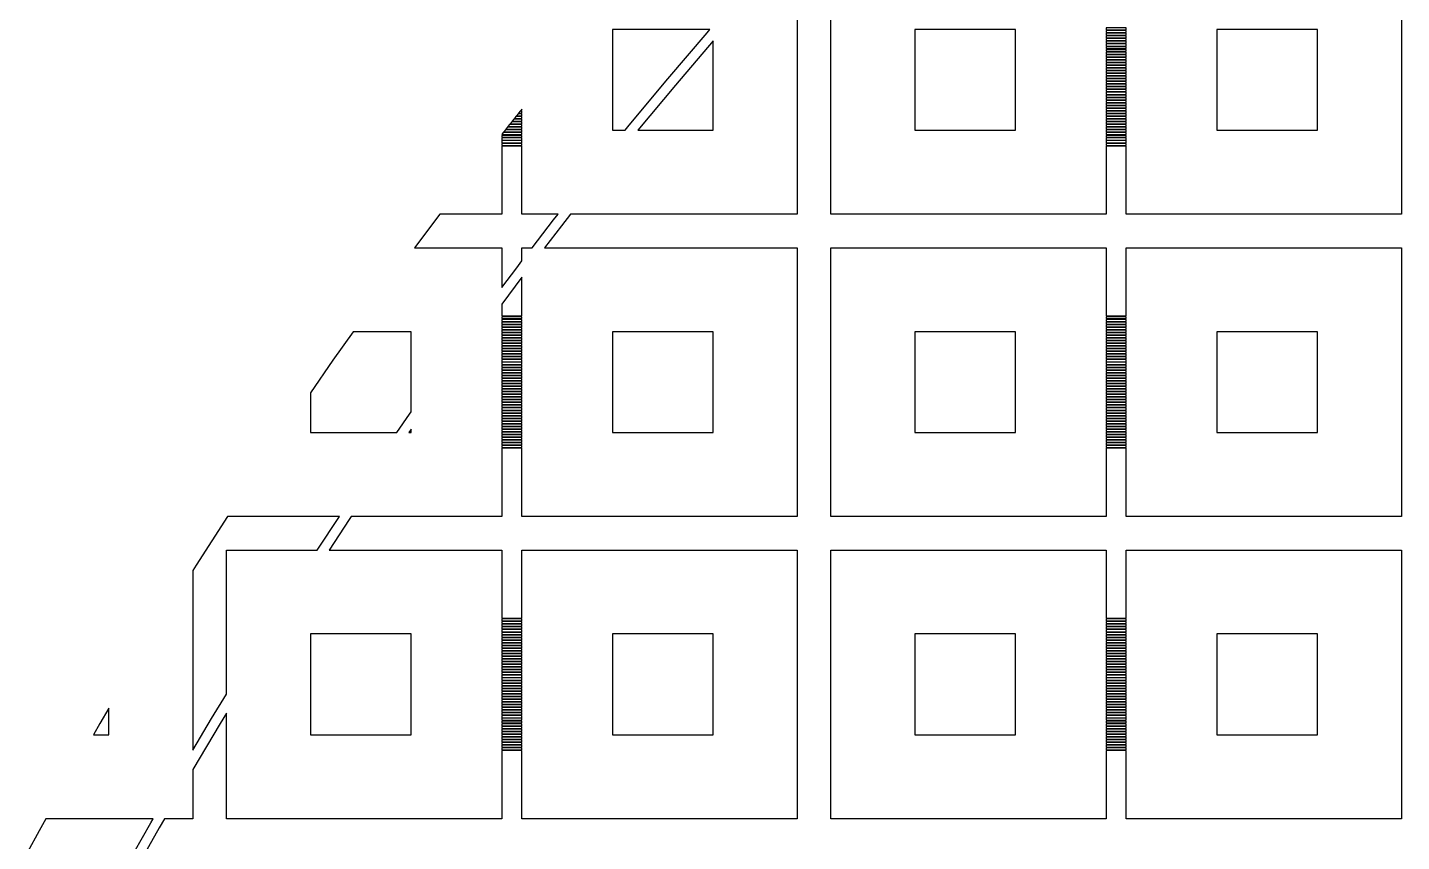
# Model space of a CAD drawing. Extents: x 40 to 187, y -3 to 150.
# Drawn here: x 43.24 to 64.17, y 110.35 to 122.74 of the extents above; entities that cross this region are included whole.
import ezdxf

# ---------------------------------------------------------------- set-up
doc = ezdxf.new("R2010")
doc.units = 0

msp = doc.modelspace()

# ---------------------------------------------------------------- linework, layer by layer
for p, q in [((54.9647, 123.987), (54.9647, 119.9)), ((55.476, 119.9), (55.476, 123.99)), ((64.1681, 123.99), (64.1681, 119.9)), ((53.6351, 122.712), (52.1526, 122.712)), ((52.1526, 122.712), (52.1526, 121.178)), ((52.9959, 121.963), (53.5934, 122.664)), ((53.5934, 122.664), (53.6351, 122.712)), ((58.2882, 122.712), (56.7543, 122.712)), ((56.7543, 122.712), (56.7543, 121.178)), ((58.2882, 121.178), (58.2882, 122.712)), ((59.9755, 122.738), (59.6687, 122.738)), ((59.6687, 122.738), (59.6687, 122.707)), ((59.6687, 122.707), (59.9755, 122.707)), ((59.9755, 122.697), (59.6687, 122.697)), ((59.6687, 122.697), (59.6687, 122.666)), ((59.6687, 122.666), (59.9755, 122.666)), ((59.9755, 122.656), (59.6687, 122.656)), ((59.6687, 122.656), (59.6687, 122.625)), ((59.6687, 122.625), (59.9755, 122.625)), ((59.9755, 122.707), (59.9755, 122.738)), ((59.9755, 122.666), (59.9755, 122.697)), ((59.9755, 122.625), (59.9755, 122.656)), ((62.8899, 122.712), (61.356, 122.712)), ((61.356, 122.712), (61.356, 121.178)), ((62.8899, 121.178), (62.8899, 122.712)), ((53.6865, 122.542), (53.1106, 121.866)), ((53.6865, 121.178), (53.6865, 122.542)), ((59.9755, 122.615), (59.6687, 122.615)), ((59.6687, 122.615), (59.6687, 122.584)), ((59.6687, 122.584), (59.9755, 122.584)), ((59.9755, 122.574), (59.6687, 122.574)), ((59.6687, 122.574), (59.6687, 122.543)), ((59.6687, 122.543), (59.9755, 122.543)), ((59.9755, 122.533), (59.6687, 122.533)), ((59.6687, 122.533), (59.6687, 122.502)), ((59.6687, 122.502), (59.9755, 122.502)), ((59.9755, 122.492), (59.6687, 122.492)), ((59.6687, 122.492), (59.6687, 122.461)), ((59.6687, 122.461), (59.9755, 122.461)), ((59.9755, 122.451), (59.6687, 122.451)), ((59.6687, 122.451), (59.6687, 122.421)), ((59.6687, 122.421), (59.9755, 122.421)), ((59.9755, 122.584), (59.9755, 122.615)), ((59.9755, 122.543), (59.9755, 122.574)), ((59.9755, 122.502), (59.9755, 122.533)), ((59.9755, 122.461), (59.9755, 122.492)), ((59.9755, 122.421), (59.9755, 122.451)), ((59.9755, 122.41), (59.6687, 122.41)), ((59.6687, 122.41), (59.6687, 122.38)), ((59.6687, 122.38), (59.9755, 122.38)), ((59.9755, 122.369), (59.6687, 122.369)), ((59.6687, 122.369), (59.6687, 122.339)), ((59.6687, 122.339), (59.9755, 122.339)), ((59.9755, 122.329), (59.6687, 122.329)), ((59.6687, 122.329), (59.6687, 122.298)), ((59.6687, 122.298), (59.9755, 122.298)), ((59.9755, 122.288), (59.6687, 122.288)), ((59.6687, 122.288), (59.6687, 122.257)), ((59.6687, 122.257), (59.9755, 122.257)), ((59.9755, 122.247), (59.6687, 122.247)), ((59.6687, 122.247), (59.6687, 122.216)), ((59.6687, 122.216), (59.9755, 122.216)), ((59.9755, 122.206), (59.6687, 122.206)), ((59.6687, 122.206), (59.6687, 122.175)), ((59.9755, 122.38), (59.9755, 122.41)), ((59.9755, 122.339), (59.9755, 122.369)), ((59.9755, 122.298), (59.9755, 122.329)), ((59.9755, 122.257), (59.9755, 122.288)), ((59.9755, 122.216), (59.9755, 122.247)), ((59.9755, 122.175), (59.9755, 122.206)), ((59.6687, 122.175), (59.9755, 122.175)), ((59.9755, 122.165), (59.6687, 122.165)), ((59.6687, 122.165), (59.6687, 122.134)), ((59.6687, 122.134), (59.9755, 122.134)), ((59.9755, 122.124), (59.6687, 122.124)), ((59.6687, 122.124), (59.6687, 122.093)), ((59.6687, 122.093), (59.9755, 122.093)), ((59.9755, 122.083), (59.6687, 122.083)), ((59.6687, 122.083), (59.6687, 122.052)), ((59.6687, 122.052), (59.9755, 122.052)), ((59.9755, 122.042), (59.6687, 122.042)), ((59.6687, 122.042), (59.6687, 122.012)), ((59.6687, 122.012), (59.9755, 122.012)), ((59.9755, 122.001), (59.6687, 122.001)), ((59.6687, 122.001), (59.6687, 121.971)), ((59.9755, 122.134), (59.9755, 122.165)), ((59.9755, 122.093), (59.9755, 122.124)), ((59.9755, 122.052), (59.9755, 122.083)), ((59.9755, 122.012), (59.9755, 122.042)), ((59.9755, 121.971), (59.9755, 122.001)), ((52.407, 121.254), (52.9959, 121.963)), ((53.1106, 121.866), (52.5388, 121.178)), ((59.6687, 121.971), (59.9755, 121.971)), ((59.9755, 121.96), (59.6687, 121.96)), ((59.6687, 121.96), (59.6687, 121.93)), ((59.6687, 121.93), (59.9755, 121.93)), ((59.9755, 121.919), (59.6687, 121.919)), ((59.6687, 121.919), (59.6687, 121.889)), ((59.6687, 121.889), (59.9755, 121.889)), ((59.9755, 121.879), (59.6687, 121.879)), ((59.6687, 121.879), (59.6687, 121.848)), ((59.6687, 121.848), (59.9755, 121.848)), ((59.9755, 121.838), (59.6687, 121.838)), ((59.6687, 121.838), (59.6687, 121.807)), ((59.6687, 121.807), (59.9755, 121.807)), ((59.9755, 121.797), (59.6687, 121.797)), ((59.6687, 121.797), (59.6687, 121.766)), ((59.9755, 121.93), (59.9755, 121.96)), ((59.9755, 121.889), (59.9755, 121.919)), ((59.9755, 121.848), (59.9755, 121.879)), ((59.9755, 121.807), (59.9755, 121.838)), ((59.9755, 121.766), (59.9755, 121.797)), ((59.6687, 121.766), (59.9755, 121.766)), ((59.9755, 121.756), (59.6687, 121.756)), ((59.6687, 121.756), (59.6687, 121.725)), ((59.6687, 121.725), (59.9755, 121.725)), ((59.9755, 121.715), (59.6687, 121.715)), ((59.6687, 121.715), (59.6687, 121.684)), ((59.6687, 121.684), (59.9755, 121.684)), ((59.9755, 121.674), (59.6687, 121.674)), ((59.6687, 121.674), (59.6687, 121.643)), ((59.6687, 121.643), (59.9755, 121.643)), ((59.9755, 121.633), (59.6687, 121.633)), ((59.6687, 121.633), (59.6687, 121.602)), ((59.6687, 121.602), (59.9755, 121.602)), ((59.9755, 121.592), (59.6687, 121.592)), ((59.6687, 121.592), (59.6687, 121.562)), ((59.9755, 121.725), (59.9755, 121.756)), ((59.9755, 121.684), (59.9755, 121.715)), ((59.9755, 121.643), (59.9755, 121.674)), ((59.9755, 121.602), (59.9755, 121.633)), ((59.9755, 121.562), (59.9755, 121.592)), ((50.6818, 121.388), (50.6576, 121.357)), ((50.7721, 121.388), (50.6818, 121.388)), ((50.7142, 121.429), (50.6899, 121.398)), ((50.6899, 121.398), (50.7721, 121.398)), ((50.7721, 121.429), (50.7142, 121.429)), ((50.7473, 121.47), (50.7224, 121.439)), ((50.7224, 121.439), (50.7721, 121.439)), ((50.7721, 121.47), (50.7473, 121.47)), ((50.7721, 121.5), (50.7556, 121.48)), ((50.7556, 121.48), (50.7721, 121.48)), ((50.7721, 121.48), (50.7721, 121.5)), ((50.7721, 121.439), (50.7721, 121.47)), ((50.7721, 121.398), (50.7721, 121.429)), ((50.7721, 121.357), (50.7721, 121.388)), ((59.6687, 121.562), (59.9755, 121.562)), ((59.9755, 121.551), (59.6687, 121.551)), ((59.6687, 121.551), (59.6687, 121.521)), ((59.6687, 121.521), (59.9755, 121.521)), ((59.9755, 121.51), (59.6687, 121.51)), ((59.6687, 121.51), (59.6687, 121.48)), ((59.6687, 121.48), (59.9755, 121.48)), ((59.9755, 121.47), (59.6687, 121.47)), ((59.6687, 121.47), (59.6687, 121.439)), ((59.6687, 121.439), (59.9755, 121.439)), ((59.9755, 121.429), (59.6687, 121.429)), ((59.6687, 121.429), (59.6687, 121.398)), ((59.6687, 121.398), (59.9755, 121.398)), ((59.9755, 121.388), (59.6687, 121.388)), ((59.6687, 121.388), (59.6687, 121.357)), ((59.9755, 121.521), (59.9755, 121.551)), ((59.9755, 121.48), (59.9755, 121.51)), ((59.9755, 121.439), (59.9755, 121.47)), ((59.9755, 121.398), (59.9755, 121.429)), ((59.9755, 121.357), (59.9755, 121.388)), ((50.5202, 121.183), (50.4959, 121.153)), ((50.7721, 121.183), (50.5202, 121.183)), ((50.5525, 121.224), (50.5283, 121.193)), ((50.5283, 121.193), (50.7721, 121.193)), ((50.7721, 121.224), (50.5525, 121.224)), ((50.5848, 121.265), (50.5606, 121.234)), ((50.5606, 121.234), (50.7721, 121.234)), ((50.7721, 121.265), (50.5848, 121.265)), ((50.6172, 121.306), (50.5929, 121.275)), ((50.5929, 121.275), (50.7721, 121.275)), ((50.7721, 121.306), (50.6172, 121.306)), ((50.6495, 121.347), (50.6253, 121.316)), ((50.6253, 121.316), (50.7721, 121.316)), ((50.7721, 121.347), (50.6495, 121.347)), ((50.6576, 121.357), (50.7721, 121.357)), ((50.7721, 121.316), (50.7721, 121.347)), ((50.7721, 121.275), (50.7721, 121.306)), ((50.7721, 121.234), (50.7721, 121.265)), ((50.7721, 121.193), (50.7721, 121.224)), ((50.7721, 121.153), (50.7721, 121.183)), ((52.1526, 121.178), (52.3453, 121.178)), ((52.3453, 121.178), (52.407, 121.254)), ((52.5388, 121.178), (53.6865, 121.178)), ((56.7543, 121.178), (58.2882, 121.178)), ((59.6687, 121.357), (59.9755, 121.357)), ((59.9755, 121.347), (59.6687, 121.347)), ((59.6687, 121.347), (59.6687, 121.316)), ((59.6687, 121.316), (59.9755, 121.316)), ((59.9755, 121.306), (59.6687, 121.306)), ((59.6687, 121.306), (59.6687, 121.275)), ((59.6687, 121.275), (59.9755, 121.275)), ((59.9755, 121.265), (59.6687, 121.265)), ((59.6687, 121.265), (59.6687, 121.234)), ((59.6687, 121.234), (59.9755, 121.234)), ((59.9755, 121.224), (59.6687, 121.224)), ((59.6687, 121.224), (59.6687, 121.193)), ((59.6687, 121.193), (59.9755, 121.193)), ((59.9755, 121.183), (59.6687, 121.183)), ((59.6687, 121.183), (59.6687, 121.153)), ((59.9755, 121.316), (59.9755, 121.347)), ((59.9755, 121.275), (59.9755, 121.306)), ((59.9755, 121.234), (59.9755, 121.265)), ((59.9755, 121.193), (59.9755, 121.224)), ((59.9755, 121.153), (59.9755, 121.183)), ((61.356, 121.178), (62.8899, 121.178)), ((50.4879, 121.142), (50.4653, 121.114)), ((50.4653, 121.114), (50.4653, 121.112)), ((50.4653, 121.112), (50.7721, 121.112)), ((50.7721, 121.101), (50.4653, 121.101)), ((50.4653, 121.101), (50.4653, 121.071)), ((50.4653, 121.071), (50.7721, 121.071)), ((50.7721, 121.061), (50.4653, 121.061)), ((50.4653, 121.061), (50.4653, 121.03)), ((50.4653, 121.03), (50.7721, 121.03)), ((50.7721, 121.02), (50.4653, 121.02)), ((50.4653, 121.02), (50.4653, 120.989)), ((50.4653, 120.989), (50.7721, 120.989)), ((50.7721, 120.979), (50.4653, 120.979)), ((50.4653, 120.979), (50.4653, 120.948)), ((50.4653, 120.948), (50.7721, 120.948)), ((50.7721, 121.142), (50.4879, 121.142)), ((50.4959, 121.153), (50.7721, 121.153)), ((50.7721, 121.112), (50.7721, 121.142)), ((50.7721, 121.071), (50.7721, 121.101)), ((50.7721, 121.03), (50.7721, 121.061)), ((50.7721, 120.989), (50.7721, 121.02)), ((50.7721, 120.948), (50.7721, 120.979)), ((59.6687, 121.153), (59.9755, 121.153)), ((59.9755, 121.142), (59.6687, 121.142)), ((59.6687, 121.142), (59.6687, 121.112)), ((59.6687, 121.112), (59.9755, 121.112)), ((59.9755, 121.101), (59.6687, 121.101)), ((59.6687, 121.101), (59.6687, 121.071)), ((59.6687, 121.071), (59.9755, 121.071)), ((59.9755, 121.061), (59.6687, 121.061)), ((59.6687, 121.061), (59.6687, 121.03)), ((59.6687, 121.03), (59.9755, 121.03)), ((59.9755, 121.02), (59.6687, 121.02)), ((59.6687, 121.02), (59.6687, 120.989)), ((59.6687, 120.989), (59.9755, 120.989)), ((59.9755, 120.979), (59.6687, 120.979)), ((59.6687, 120.979), (59.6687, 120.948)), ((59.6687, 120.948), (59.9755, 120.948)), ((59.9755, 121.112), (59.9755, 121.142)), ((59.9755, 121.071), (59.9755, 121.101)), ((59.9755, 121.03), (59.9755, 121.061)), ((59.9755, 120.989), (59.9755, 121.02)), ((59.9755, 120.948), (59.9755, 120.979)), ((50.7721, 120.938), (50.4653, 120.938)), ((50.4653, 120.938), (50.4653, 119.9)), ((50.7721, 119.9), (50.7721, 120.938)), ((59.9755, 120.938), (59.6687, 120.938)), ((59.6687, 120.938), (59.6687, 119.9)), ((59.9755, 119.9), (59.9755, 120.938)), ((49.5225, 119.9), (49.1384, 119.389)), ((50.4653, 119.9), (49.5225, 119.9)), ((51.3222, 119.9), (50.7721, 119.9)), ((50.9265, 119.389), (51.2557, 119.816)), ((51.3739, 119.723), (51.1159, 119.389)), ((51.2557, 119.816), (51.3222, 119.9)), ((51.5134, 119.9), (51.3739, 119.723)), ((54.9647, 119.9), (51.5134, 119.9)), ((59.6687, 119.9), (55.476, 119.9)), ((64.1681, 119.9), (59.9755, 119.9)), ((49.1384, 119.389), (50.4653, 119.389)), ((50.4653, 119.389), (50.4653, 118.782)), ((50.7721, 119.188), (50.7721, 119.389)), ((50.7721, 119.389), (50.9265, 119.389)), ((51.1159, 119.389), (54.9647, 119.389)), ((54.9647, 119.389), (54.9647, 115.298)), ((55.476, 115.298), (55.476, 119.389)), ((55.476, 119.389), (59.6687, 119.389)), ((59.6687, 119.389), (59.6687, 118.351)), ((59.9755, 118.351), (59.9755, 119.389)), ((59.9755, 119.389), (64.1681, 119.389)), ((64.1681, 119.389), (64.1681, 115.298)), ((50.4653, 118.782), (50.6933, 119.086)), ((50.6933, 119.086), (50.7721, 119.188)), ((50.7721, 118.941), (50.4653, 118.533)), ((50.7721, 118.351), (50.7721, 118.941)), ((50.4653, 118.533), (50.4653, 118.351)), ((50.4653, 118.351), (50.7721, 118.351)), ((50.7721, 118.34), (50.4653, 118.34)), ((50.4653, 118.34), (50.4653, 118.31)), ((50.4653, 118.31), (50.7721, 118.31)), ((50.7721, 118.299), (50.4653, 118.299)), ((50.4653, 118.299), (50.4653, 118.269)), ((50.4653, 118.269), (50.7721, 118.269)), ((50.7721, 118.259), (50.4653, 118.259)), ((50.4653, 118.259), (50.4653, 118.228)), ((50.4653, 118.228), (50.7721, 118.228)), ((50.7721, 118.31), (50.7721, 118.34)), ((50.7721, 118.269), (50.7721, 118.299)), ((50.7721, 118.228), (50.7721, 118.259)), ((59.6687, 118.351), (59.9755, 118.351)), ((59.9755, 118.34), (59.6687, 118.34)), ((59.6687, 118.34), (59.6687, 118.31)), ((59.6687, 118.31), (59.9755, 118.31)), ((59.9755, 118.299), (59.6687, 118.299)), ((59.6687, 118.299), (59.6687, 118.269)), ((59.6687, 118.269), (59.9755, 118.269)), ((59.9755, 118.259), (59.6687, 118.259)), ((59.6687, 118.259), (59.6687, 118.228)), ((59.6687, 118.228), (59.9755, 118.228)), ((59.9755, 118.31), (59.9755, 118.34)), ((59.9755, 118.269), (59.9755, 118.299)), ((59.9755, 118.228), (59.9755, 118.259)), ((48.2051, 118.11), (47.8956, 117.677)), ((49.0848, 118.11), (48.2051, 118.11)), ((49.0848, 116.89), (49.0848, 118.11)), ((50.7721, 118.218), (50.4653, 118.218)), ((50.4653, 118.218), (50.4653, 118.187)), ((50.4653, 118.187), (50.7721, 118.187)), ((50.7721, 118.177), (50.4653, 118.177)), ((50.4653, 118.177), (50.4653, 118.146)), ((50.4653, 118.146), (50.7721, 118.146)), ((50.7721, 118.136), (50.4653, 118.136)), ((50.4653, 118.136), (50.4653, 118.105)), ((50.4653, 118.105), (50.7721, 118.105)), ((50.7721, 118.095), (50.4653, 118.095)), ((50.4653, 118.095), (50.4653, 118.064)), ((50.4653, 118.064), (50.7721, 118.064)), ((50.7721, 118.054), (50.4653, 118.054)), ((50.4653, 118.054), (50.4653, 118.023)), ((50.4653, 118.023), (50.7721, 118.023)), ((50.7721, 118.187), (50.7721, 118.218)), ((50.7721, 118.146), (50.7721, 118.177)), ((50.7721, 118.105), (50.7721, 118.136)), ((50.7721, 118.064), (50.7721, 118.095)), ((50.7721, 118.023), (50.7721, 118.054)), ((53.6865, 118.11), (52.1526, 118.11)), ((52.1526, 118.11), (52.1526, 116.576)), ((53.6865, 116.576), (53.6865, 118.11)), ((58.2882, 118.11), (56.7543, 118.11)), ((56.7543, 118.11), (56.7543, 116.576)), ((58.2882, 116.576), (58.2882, 118.11)), ((59.9755, 118.218), (59.6687, 118.218)), ((59.6687, 118.218), (59.6687, 118.187)), ((59.6687, 118.187), (59.9755, 118.187)), ((59.9755, 118.177), (59.6687, 118.177)), ((59.6687, 118.177), (59.6687, 118.146)), ((59.6687, 118.146), (59.9755, 118.146)), ((59.9755, 118.136), (59.6687, 118.136)), ((59.6687, 118.136), (59.6687, 118.105)), ((59.6687, 118.105), (59.9755, 118.105)), ((59.9755, 118.095), (59.6687, 118.095)), ((59.6687, 118.095), (59.6687, 118.064)), ((59.6687, 118.064), (59.9755, 118.064)), ((59.9755, 118.054), (59.6687, 118.054)), ((59.6687, 118.054), (59.6687, 118.023)), ((59.6687, 118.023), (59.9755, 118.023)), ((59.9755, 118.187), (59.9755, 118.218)), ((59.9755, 118.146), (59.9755, 118.177)), ((59.9755, 118.105), (59.9755, 118.136)), ((59.9755, 118.064), (59.9755, 118.095)), ((59.9755, 118.023), (59.9755, 118.054)), ((62.8899, 118.11), (61.356, 118.11)), ((61.356, 118.11), (61.356, 116.576)), ((62.8899, 116.576), (62.8899, 118.11)), ((50.7721, 118.013), (50.4653, 118.013)), ((50.4653, 118.013), (50.4653, 117.982)), ((50.4653, 117.982), (50.7721, 117.982)), ((50.7721, 117.972), (50.4653, 117.972)), ((50.4653, 117.972), (50.4653, 117.942)), ((50.4653, 117.942), (50.7721, 117.942)), ((50.7721, 117.931), (50.4653, 117.931)), ((50.4653, 117.931), (50.4653, 117.901)), ((50.4653, 117.901), (50.7721, 117.901)), ((50.7721, 117.89), (50.4653, 117.89)), ((50.4653, 117.89), (50.4653, 117.86)), ((50.4653, 117.86), (50.7721, 117.86)), ((50.7721, 117.85), (50.4653, 117.85)), ((50.4653, 117.85), (50.4653, 117.819)), ((50.4653, 117.819), (50.7721, 117.819)), ((50.7721, 117.809), (50.4653, 117.809)), ((50.4653, 117.809), (50.4653, 117.778)), ((50.7721, 117.982), (50.7721, 118.013)), ((50.7721, 117.942), (50.7721, 117.972)), ((50.7721, 117.901), (50.7721, 117.931)), ((50.7721, 117.86), (50.7721, 117.89)), ((50.7721, 117.819), (50.7721, 117.85)), ((50.7721, 117.778), (50.7721, 117.809)), ((59.9755, 118.013), (59.6687, 118.013)), ((59.6687, 118.013), (59.6687, 117.982)), ((59.6687, 117.982), (59.9755, 117.982)), ((59.9755, 117.972), (59.6687, 117.972)), ((59.6687, 117.972), (59.6687, 117.942)), ((59.6687, 117.942), (59.9755, 117.942)), ((59.9755, 117.931), (59.6687, 117.931)), ((59.6687, 117.931), (59.6687, 117.901)), ((59.6687, 117.901), (59.9755, 117.901)), ((59.9755, 117.89), (59.6687, 117.89)), ((59.6687, 117.89), (59.6687, 117.86)), ((59.6687, 117.86), (59.9755, 117.86)), ((59.9755, 117.85), (59.6687, 117.85)), ((59.6687, 117.85), (59.6687, 117.819)), ((59.6687, 117.819), (59.9755, 117.819)), ((59.9755, 117.809), (59.6687, 117.809)), ((59.6687, 117.809), (59.6687, 117.778)), ((59.9755, 117.982), (59.9755, 118.013)), ((59.9755, 117.942), (59.9755, 117.972)), ((59.9755, 117.901), (59.9755, 117.931)), ((59.9755, 117.86), (59.9755, 117.89)), ((59.9755, 117.819), (59.9755, 117.85)), ((59.9755, 117.778), (59.9755, 117.809)), ((47.8956, 117.677), (47.5509, 117.181)), ((50.4653, 117.778), (50.7721, 117.778)), ((50.7721, 117.768), (50.4653, 117.768)), ((50.4653, 117.768), (50.4653, 117.737)), ((50.4653, 117.737), (50.7721, 117.737)), ((50.7721, 117.727), (50.4653, 117.727)), ((50.4653, 117.727), (50.4653, 117.696)), ((50.4653, 117.696), (50.7721, 117.696)), ((50.7721, 117.686), (50.4653, 117.686)), ((50.4653, 117.686), (50.4653, 117.655)), ((50.4653, 117.655), (50.7721, 117.655)), ((50.7721, 117.645), (50.4653, 117.645)), ((50.4653, 117.645), (50.4653, 117.614)), ((50.4653, 117.614), (50.7721, 117.614)), ((50.7721, 117.604), (50.4653, 117.604)), ((50.4653, 117.604), (50.4653, 117.573)), ((50.7721, 117.737), (50.7721, 117.768)), ((50.7721, 117.696), (50.7721, 117.727)), ((50.7721, 117.655), (50.7721, 117.686)), ((50.7721, 117.614), (50.7721, 117.645)), ((50.7721, 117.573), (50.7721, 117.604)), ((59.6687, 117.778), (59.9755, 117.778)), ((59.9755, 117.768), (59.6687, 117.768)), ((59.6687, 117.768), (59.6687, 117.737)), ((59.6687, 117.737), (59.9755, 117.737)), ((59.9755, 117.727), (59.6687, 117.727)), ((59.6687, 117.727), (59.6687, 117.696)), ((59.6687, 117.696), (59.9755, 117.696)), ((59.9755, 117.686), (59.6687, 117.686)), ((59.6687, 117.686), (59.6687, 117.655)), ((59.6687, 117.655), (59.9755, 117.655)), ((59.9755, 117.645), (59.6687, 117.645)), ((59.6687, 117.645), (59.6687, 117.614)), ((59.6687, 117.614), (59.9755, 117.614)), ((59.9755, 117.604), (59.6687, 117.604)), ((59.6687, 117.604), (59.6687, 117.573)), ((59.9755, 117.737), (59.9755, 117.768)), ((59.9755, 117.696), (59.9755, 117.727)), ((59.9755, 117.655), (59.9755, 117.686)), ((59.9755, 117.614), (59.9755, 117.645)), ((59.9755, 117.573), (59.9755, 117.604)), ((50.4653, 117.573), (50.7721, 117.573)), ((50.7721, 117.563), (50.4653, 117.563)), ((50.4653, 117.563), (50.4653, 117.533)), ((50.4653, 117.533), (50.7721, 117.533)), ((50.7721, 117.522), (50.4653, 117.522)), ((50.4653, 117.522), (50.4653, 117.492)), ((50.4653, 117.492), (50.7721, 117.492)), ((50.7721, 117.481), (50.4653, 117.481)), ((50.4653, 117.481), (50.4653, 117.451)), ((50.4653, 117.451), (50.7721, 117.451)), ((50.7721, 117.44), (50.4653, 117.44)), ((50.4653, 117.44), (50.4653, 117.41)), ((50.4653, 117.41), (50.7721, 117.41)), ((50.7721, 117.4), (50.4653, 117.4)), ((50.4653, 117.4), (50.4653, 117.369)), ((50.7721, 117.533), (50.7721, 117.563)), ((50.7721, 117.492), (50.7721, 117.522)), ((50.7721, 117.451), (50.7721, 117.481)), ((50.7721, 117.41), (50.7721, 117.44)), ((50.7721, 117.369), (50.7721, 117.4)), ((59.6687, 117.573), (59.9755, 117.573)), ((59.9755, 117.563), (59.6687, 117.563)), ((59.6687, 117.563), (59.6687, 117.533)), ((59.6687, 117.533), (59.9755, 117.533)), ((59.9755, 117.522), (59.6687, 117.522)), ((59.6687, 117.522), (59.6687, 117.492)), ((59.6687, 117.492), (59.9755, 117.492)), ((59.9755, 117.481), (59.6687, 117.481)), ((59.6687, 117.481), (59.6687, 117.451)), ((59.6687, 117.451), (59.9755, 117.451)), ((59.9755, 117.44), (59.6687, 117.44)), ((59.6687, 117.44), (59.6687, 117.41)), ((59.6687, 117.41), (59.9755, 117.41)), ((59.9755, 117.4), (59.6687, 117.4)), ((59.6687, 117.4), (59.6687, 117.369)), ((59.9755, 117.533), (59.9755, 117.563)), ((59.9755, 117.492), (59.9755, 117.522)), ((59.9755, 117.451), (59.9755, 117.481)), ((59.9755, 117.41), (59.9755, 117.44)), ((59.9755, 117.369), (59.9755, 117.4)), ((50.4653, 117.369), (50.7721, 117.369)), ((50.7721, 117.359), (50.4653, 117.359)), ((50.4653, 117.359), (50.4653, 117.328)), ((50.4653, 117.328), (50.7721, 117.328)), ((50.7721, 117.318), (50.4653, 117.318)), ((50.4653, 117.318), (50.4653, 117.287)), ((50.4653, 117.287), (50.7721, 117.287)), ((50.7721, 117.277), (50.4653, 117.277)), ((50.4653, 117.277), (50.4653, 117.246)), ((50.4653, 117.246), (50.7721, 117.246)), ((50.7721, 117.236), (50.4653, 117.236)), ((50.4653, 117.236), (50.4653, 117.205)), ((50.4653, 117.205), (50.7721, 117.205)), ((50.7721, 117.195), (50.4653, 117.195)), ((50.4653, 117.195), (50.4653, 117.164)), ((50.7721, 117.328), (50.7721, 117.359)), ((50.7721, 117.287), (50.7721, 117.318)), ((50.7721, 117.246), (50.7721, 117.277)), ((50.7721, 117.205), (50.7721, 117.236)), ((50.7721, 117.164), (50.7721, 117.195)), ((59.6687, 117.369), (59.9755, 117.369)), ((59.9755, 117.359), (59.6687, 117.359)), ((59.6687, 117.359), (59.6687, 117.328)), ((59.6687, 117.328), (59.9755, 117.328)), ((59.9755, 117.318), (59.6687, 117.318)), ((59.6687, 117.318), (59.6687, 117.287)), ((59.6687, 117.287), (59.9755, 117.287)), ((59.9755, 117.277), (59.6687, 117.277)), ((59.6687, 117.277), (59.6687, 117.246)), ((59.6687, 117.246), (59.9755, 117.246)), ((59.9755, 117.236), (59.6687, 117.236)), ((59.6687, 117.236), (59.6687, 117.205)), ((59.6687, 117.205), (59.9755, 117.205)), ((59.9755, 117.195), (59.6687, 117.195)), ((59.6687, 117.195), (59.6687, 117.164)), ((59.9755, 117.328), (59.9755, 117.359)), ((59.9755, 117.287), (59.9755, 117.318)), ((59.9755, 117.246), (59.9755, 117.277)), ((59.9755, 117.205), (59.9755, 117.236)), ((59.9755, 117.164), (59.9755, 117.195)), ((47.5509, 117.181), (47.5509, 116.576)), ((50.4653, 117.164), (50.7721, 117.164)), ((50.7721, 117.154), (50.4653, 117.154)), ((50.4653, 117.154), (50.4653, 117.123)), ((50.4653, 117.123), (50.7721, 117.123)), ((50.7721, 117.113), (50.4653, 117.113)), ((50.4653, 117.113), (50.4653, 117.083)), ((50.4653, 117.083), (50.7721, 117.083)), ((50.7721, 117.072), (50.4653, 117.072)), ((50.4653, 117.072), (50.4653, 117.042)), ((50.4653, 117.042), (50.7721, 117.042)), ((50.7721, 117.031), (50.4653, 117.031)), ((50.4653, 117.031), (50.4653, 117.001)), ((50.4653, 117.001), (50.7721, 117.001)), ((50.7721, 116.991), (50.4653, 116.991)), ((50.4653, 116.991), (50.4653, 116.96)), ((50.7721, 117.123), (50.7721, 117.154)), ((50.7721, 117.083), (50.7721, 117.113)), ((50.7721, 117.042), (50.7721, 117.072)), ((50.7721, 117.001), (50.7721, 117.031)), ((50.7721, 116.96), (50.7721, 116.991)), ((59.6687, 117.164), (59.9755, 117.164)), ((59.9755, 117.154), (59.6687, 117.154)), ((59.6687, 117.154), (59.6687, 117.123)), ((59.6687, 117.123), (59.9755, 117.123)), ((59.9755, 117.113), (59.6687, 117.113)), ((59.6687, 117.113), (59.6687, 117.083)), ((59.6687, 117.083), (59.9755, 117.083)), ((59.9755, 117.072), (59.6687, 117.072)), ((59.6687, 117.072), (59.6687, 117.042)), ((59.6687, 117.042), (59.9755, 117.042)), ((59.9755, 117.031), (59.6687, 117.031)), ((59.6687, 117.031), (59.6687, 117.001)), ((59.6687, 117.001), (59.9755, 117.001)), ((59.9755, 116.991), (59.6687, 116.991)), ((59.6687, 116.991), (59.6687, 116.96)), ((59.9755, 117.123), (59.9755, 117.154)), ((59.9755, 117.083), (59.9755, 117.113)), ((59.9755, 117.042), (59.9755, 117.072)), ((59.9755, 117.001), (59.9755, 117.031)), ((59.9755, 116.96), (59.9755, 116.991)), ((48.8663, 116.576), (49.0606, 116.856)), ((49.0606, 116.856), (49.0848, 116.89)), ((50.4653, 116.96), (50.7721, 116.96)), ((50.7721, 116.95), (50.4653, 116.95)), ((50.4653, 116.95), (50.4653, 116.919)), ((50.4653, 116.919), (50.7721, 116.919)), ((50.7721, 116.909), (50.4653, 116.909)), ((50.4653, 116.909), (50.4653, 116.878)), ((50.4653, 116.878), (50.7721, 116.878)), ((50.7721, 116.868), (50.4653, 116.868)), ((50.4653, 116.868), (50.4653, 116.837)), ((50.4653, 116.837), (50.7721, 116.837)), ((50.7721, 116.827), (50.4653, 116.827)), ((50.4653, 116.827), (50.4653, 116.796)), ((50.4653, 116.796), (50.7721, 116.796)), ((50.7721, 116.786), (50.4653, 116.786)), ((50.4653, 116.786), (50.4653, 116.755)), ((50.7721, 116.919), (50.7721, 116.95)), ((50.7721, 116.878), (50.7721, 116.909)), ((50.7721, 116.837), (50.7721, 116.868)), ((50.7721, 116.796), (50.7721, 116.827)), ((50.7721, 116.755), (50.7721, 116.786)), ((59.6687, 116.96), (59.9755, 116.96)), ((59.9755, 116.95), (59.6687, 116.95)), ((59.6687, 116.95), (59.6687, 116.919)), ((59.6687, 116.919), (59.9755, 116.919)), ((59.9755, 116.909), (59.6687, 116.909)), ((59.6687, 116.909), (59.6687, 116.878)), ((59.6687, 116.878), (59.9755, 116.878)), ((59.9755, 116.868), (59.6687, 116.868)), ((59.6687, 116.868), (59.6687, 116.837)), ((59.6687, 116.837), (59.9755, 116.837)), ((59.9755, 116.827), (59.6687, 116.827)), ((59.6687, 116.827), (59.6687, 116.796)), ((59.6687, 116.796), (59.9755, 116.796)), ((59.9755, 116.786), (59.6687, 116.786)), ((59.6687, 116.786), (59.6687, 116.755)), ((59.9755, 116.919), (59.9755, 116.95)), ((59.9755, 116.878), (59.9755, 116.909)), ((59.9755, 116.837), (59.9755, 116.868)), ((59.9755, 116.796), (59.9755, 116.827)), ((59.9755, 116.755), (59.9755, 116.786)), ((47.5509, 116.576), (48.8663, 116.576)), ((49.0848, 116.628), (49.0489, 116.576)), ((49.0489, 116.576), (49.0848, 116.576)), ((49.0848, 116.576), (49.0848, 116.628)), ((50.4653, 116.755), (50.7721, 116.755)), ((50.7721, 116.745), (50.4653, 116.745)), ((50.4653, 116.745), (50.4653, 116.714)), ((50.4653, 116.714), (50.7721, 116.714)), ((50.7721, 116.704), (50.4653, 116.704)), ((50.4653, 116.704), (50.4653, 116.674)), ((50.4653, 116.674), (50.7721, 116.674)), ((50.7721, 116.663), (50.4653, 116.663)), ((50.4653, 116.663), (50.4653, 116.633)), ((50.4653, 116.633), (50.7721, 116.633)), ((50.7721, 116.622), (50.4653, 116.622)), ((50.4653, 116.622), (50.4653, 116.592)), ((50.4653, 116.592), (50.7721, 116.592)), ((50.7721, 116.582), (50.4653, 116.582)), ((50.4653, 116.582), (50.4653, 116.551)), ((50.7721, 116.714), (50.7721, 116.745)), ((50.7721, 116.674), (50.7721, 116.704)), ((50.7721, 116.633), (50.7721, 116.663)), ((50.7721, 116.592), (50.7721, 116.622)), ((50.7721, 116.551), (50.7721, 116.582)), ((52.1526, 116.576), (53.6865, 116.576)), ((56.7543, 116.576), (58.2882, 116.576)), ((59.6687, 116.755), (59.9755, 116.755)), ((59.9755, 116.745), (59.6687, 116.745)), ((59.6687, 116.745), (59.6687, 116.714)), ((59.6687, 116.714), (59.9755, 116.714)), ((59.9755, 116.704), (59.6687, 116.704)), ((59.6687, 116.704), (59.6687, 116.674)), ((59.6687, 116.674), (59.9755, 116.674)), ((59.9755, 116.663), (59.6687, 116.663)), ((59.6687, 116.663), (59.6687, 116.633)), ((59.6687, 116.633), (59.9755, 116.633)), ((59.9755, 116.622), (59.6687, 116.622)), ((59.6687, 116.622), (59.6687, 116.592)), ((59.6687, 116.592), (59.9755, 116.592)), ((59.9755, 116.582), (59.6687, 116.582)), ((59.6687, 116.582), (59.6687, 116.551)), ((59.9755, 116.714), (59.9755, 116.745)), ((59.9755, 116.674), (59.9755, 116.704)), ((59.9755, 116.633), (59.9755, 116.663)), ((59.9755, 116.592), (59.9755, 116.622)), ((59.9755, 116.551), (59.9755, 116.582)), ((61.356, 116.576), (62.8899, 116.576)), ((50.4653, 116.551), (50.7721, 116.551)), ((50.7721, 116.541), (50.4653, 116.541)), ((50.4653, 116.541), (50.4653, 116.51)), ((50.4653, 116.51), (50.7721, 116.51)), ((50.7721, 116.5), (50.4653, 116.5)), ((50.4653, 116.5), (50.4653, 116.469)), ((50.4653, 116.469), (50.7721, 116.469)), ((50.7721, 116.459), (50.4653, 116.459)), ((50.4653, 116.459), (50.4653, 116.428)), ((50.4653, 116.428), (50.7721, 116.428)), ((50.7721, 116.418), (50.4653, 116.418)), ((50.4653, 116.418), (50.4653, 116.387)), ((50.4653, 116.387), (50.7721, 116.387)), ((50.7721, 116.377), (50.4653, 116.377)), ((50.4653, 116.377), (50.4653, 116.346)), ((50.4653, 116.346), (50.7721, 116.346)), ((50.7721, 116.51), (50.7721, 116.541)), ((50.7721, 116.469), (50.7721, 116.5)), ((50.7721, 116.428), (50.7721, 116.459)), ((50.7721, 116.387), (50.7721, 116.418)), ((50.7721, 116.346), (50.7721, 116.377)), ((59.6687, 116.551), (59.9755, 116.551)), ((59.9755, 116.541), (59.6687, 116.541)), ((59.6687, 116.541), (59.6687, 116.51)), ((59.6687, 116.51), (59.9755, 116.51)), ((59.9755, 116.5), (59.6687, 116.5)), ((59.6687, 116.5), (59.6687, 116.469)), ((59.6687, 116.469), (59.9755, 116.469)), ((59.9755, 116.459), (59.6687, 116.459)), ((59.6687, 116.459), (59.6687, 116.428)), ((59.6687, 116.428), (59.9755, 116.428)), ((59.9755, 116.418), (59.6687, 116.418)), ((59.6687, 116.418), (59.6687, 116.387)), ((59.6687, 116.387), (59.9755, 116.387)), ((59.9755, 116.377), (59.6687, 116.377)), ((59.6687, 116.377), (59.6687, 116.346)), ((59.6687, 116.346), (59.9755, 116.346)), ((59.9755, 116.51), (59.9755, 116.541)), ((59.9755, 116.469), (59.9755, 116.5)), ((59.9755, 116.428), (59.9755, 116.459)), ((59.9755, 116.387), (59.9755, 116.418)), ((59.9755, 116.346), (59.9755, 116.377)), ((50.7721, 116.336), (50.4653, 116.336)), ((50.4653, 116.336), (50.4653, 115.298)), ((50.7721, 115.298), (50.7721, 116.336)), ((59.9755, 116.336), (59.6687, 116.336)), ((59.6687, 116.336), (59.6687, 115.298)), ((59.9755, 115.298), (59.9755, 116.336)), ((46.2868, 115.298), (45.8095, 114.555)), ((47.9928, 115.298), (46.2868, 115.298)), ((47.6557, 114.787), (47.9928, 115.298)), ((48.1733, 115.298), (48.1429, 115.253)), ((50.4653, 115.298), (48.1733, 115.298)), ((54.9647, 115.298), (50.7721, 115.298)), ((59.6687, 115.298), (55.476, 115.298)), ((64.1681, 115.298), (59.9755, 115.298)), ((48.1429, 115.253), (47.8354, 114.787)), ((46.2726, 112.595), (46.2726, 114.787)), ((46.2726, 114.787), (47.6557, 114.787)), ((47.8354, 114.787), (50.4653, 114.787)), ((50.4653, 114.787), (50.4653, 113.749)), ((50.7721, 113.749), (50.7721, 114.787)), ((50.7721, 114.787), (54.9647, 114.787)), ((54.9647, 114.787), (54.9647, 110.696)), ((55.476, 110.696), (55.476, 114.787)), ((55.476, 114.787), (59.6687, 114.787)), ((59.6687, 114.787), (59.6687, 113.749)), ((59.9755, 113.749), (59.9755, 114.787)), ((59.9755, 114.787), (64.1681, 114.787)), ((64.1681, 114.787), (64.1681, 110.696)), ((45.8095, 114.555), (45.7613, 114.477)), ((45.7613, 114.477), (45.7613, 111.74)), ((50.4653, 113.749), (50.7721, 113.749)), ((50.7721, 113.739), (50.4653, 113.739)), ((50.4653, 113.739), (50.4653, 113.708)), ((50.4653, 113.708), (50.7721, 113.708)), ((50.7721, 113.698), (50.4653, 113.698)), ((50.4653, 113.698), (50.4653, 113.667)), ((50.4653, 113.667), (50.7721, 113.667)), ((50.7721, 113.657), (50.4653, 113.657)), ((50.4653, 113.657), (50.4653, 113.626)), ((50.4653, 113.626), (50.7721, 113.626)), ((50.7721, 113.708), (50.7721, 113.739)), ((50.7721, 113.667), (50.7721, 113.698)), ((50.7721, 113.626), (50.7721, 113.657)), ((59.6687, 113.749), (59.9755, 113.749)), ((59.9755, 113.739), (59.6687, 113.739)), ((59.6687, 113.739), (59.6687, 113.708)), ((59.6687, 113.708), (59.9755, 113.708)), ((59.9755, 113.698), (59.6687, 113.698)), ((59.6687, 113.698), (59.6687, 113.667)), ((59.6687, 113.667), (59.9755, 113.667)), ((59.9755, 113.657), (59.6687, 113.657)), ((59.6687, 113.657), (59.6687, 113.626)), ((59.6687, 113.626), (59.9755, 113.626)), ((59.9755, 113.708), (59.9755, 113.739)), ((59.9755, 113.667), (59.9755, 113.698)), ((59.9755, 113.626), (59.9755, 113.657)), ((49.0848, 113.509), (47.5509, 113.509)), ((47.5509, 113.509), (47.5509, 111.975)), ((49.0848, 111.975), (49.0848, 113.509)), ((50.7721, 113.616), (50.4653, 113.616)), ((50.4653, 113.616), (50.4653, 113.585)), ((50.4653, 113.585), (50.7721, 113.585)), ((50.7721, 113.575), (50.4653, 113.575)), ((50.4653, 113.575), (50.4653, 113.544)), ((50.4653, 113.544), (50.7721, 113.544)), ((50.7721, 113.534), (50.4653, 113.534)), ((50.4653, 113.534), (50.4653, 113.503)), ((50.4653, 113.503), (50.7721, 113.503)), ((50.7721, 113.493), (50.4653, 113.493)), ((50.4653, 113.493), (50.4653, 113.463)), ((50.4653, 113.463), (50.7721, 113.463)), ((50.7721, 113.452), (50.4653, 113.452)), ((50.4653, 113.452), (50.4653, 113.422)), ((50.4653, 113.422), (50.7721, 113.422)), ((50.7721, 113.585), (50.7721, 113.616)), ((50.7721, 113.544), (50.7721, 113.575)), ((50.7721, 113.503), (50.7721, 113.534)), ((50.7721, 113.463), (50.7721, 113.493)), ((50.7721, 113.422), (50.7721, 113.452)), ((53.6865, 113.509), (52.1526, 113.509)), ((52.1526, 113.509), (52.1526, 111.975)), ((53.6865, 111.975), (53.6865, 113.509)), ((58.2882, 113.509), (56.7543, 113.509)), ((56.7543, 113.509), (56.7543, 111.975)), ((58.2882, 111.975), (58.2882, 113.509)), ((59.9755, 113.616), (59.6687, 113.616)), ((59.6687, 113.616), (59.6687, 113.585)), ((59.6687, 113.585), (59.9755, 113.585)), ((59.9755, 113.575), (59.6687, 113.575)), ((59.6687, 113.575), (59.6687, 113.544)), ((59.6687, 113.544), (59.9755, 113.544)), ((59.9755, 113.534), (59.6687, 113.534)), ((59.6687, 113.534), (59.6687, 113.503)), ((59.6687, 113.503), (59.9755, 113.503)), ((59.9755, 113.493), (59.6687, 113.493)), ((59.6687, 113.493), (59.6687, 113.463)), ((59.6687, 113.463), (59.9755, 113.463)), ((59.9755, 113.452), (59.6687, 113.452)), ((59.6687, 113.452), (59.6687, 113.422)), ((59.6687, 113.422), (59.9755, 113.422)), ((59.9755, 113.585), (59.9755, 113.616)), ((59.9755, 113.544), (59.9755, 113.575)), ((59.9755, 113.503), (59.9755, 113.534)), ((59.9755, 113.463), (59.9755, 113.493)), ((59.9755, 113.422), (59.9755, 113.452)), ((62.8899, 113.509), (61.356, 113.509)), ((61.356, 113.509), (61.356, 111.975)), ((62.8899, 111.975), (62.8899, 113.509)), ((50.7721, 113.411), (50.4653, 113.411)), ((50.4653, 113.411), (50.4653, 113.381)), ((50.4653, 113.381), (50.7721, 113.381)), ((50.7721, 113.371), (50.4653, 113.371)), ((50.4653, 113.371), (50.4653, 113.34)), ((50.4653, 113.34), (50.7721, 113.34)), ((50.7721, 113.33), (50.4653, 113.33)), ((50.4653, 113.33), (50.4653, 113.299)), ((50.4653, 113.299), (50.7721, 113.299)), ((50.7721, 113.289), (50.4653, 113.289)), ((50.4653, 113.289), (50.4653, 113.258)), ((50.4653, 113.258), (50.7721, 113.258)), ((50.7721, 113.248), (50.4653, 113.248)), ((50.4653, 113.248), (50.4653, 113.217)), ((50.4653, 113.217), (50.7721, 113.217)), ((50.7721, 113.207), (50.4653, 113.207)), ((50.4653, 113.207), (50.4653, 113.176)), ((50.7721, 113.381), (50.7721, 113.411)), ((50.7721, 113.34), (50.7721, 113.371)), ((50.7721, 113.299), (50.7721, 113.33)), ((50.7721, 113.258), (50.7721, 113.289)), ((50.7721, 113.217), (50.7721, 113.248)), ((50.7721, 113.176), (50.7721, 113.207)), ((59.9755, 113.411), (59.6687, 113.411)), ((59.6687, 113.411), (59.6687, 113.381)), ((59.6687, 113.381), (59.9755, 113.381)), ((59.9755, 113.371), (59.6687, 113.371)), ((59.6687, 113.371), (59.6687, 113.34)), ((59.6687, 113.34), (59.9755, 113.34)), ((59.9755, 113.33), (59.6687, 113.33)), ((59.6687, 113.33), (59.6687, 113.299)), ((59.6687, 113.299), (59.9755, 113.299)), ((59.9755, 113.289), (59.6687, 113.289)), ((59.6687, 113.289), (59.6687, 113.258)), ((59.6687, 113.258), (59.9755, 113.258)), ((59.9755, 113.248), (59.6687, 113.248)), ((59.6687, 113.248), (59.6687, 113.217)), ((59.6687, 113.217), (59.9755, 113.217)), ((59.9755, 113.207), (59.6687, 113.207)), ((59.6687, 113.207), (59.6687, 113.176)), ((59.9755, 113.381), (59.9755, 113.411)), ((59.9755, 113.34), (59.9755, 113.371)), ((59.9755, 113.299), (59.9755, 113.33)), ((59.9755, 113.258), (59.9755, 113.289)), ((59.9755, 113.217), (59.9755, 113.248)), ((59.9755, 113.176), (59.9755, 113.207)), ((50.4653, 113.176), (50.7721, 113.176)), ((50.7721, 113.166), (50.4653, 113.166)), ((50.4653, 113.166), (50.4653, 113.135)), ((50.4653, 113.135), (50.7721, 113.135)), ((50.7721, 113.125), (50.4653, 113.125)), ((50.4653, 113.125), (50.4653, 113.094)), ((50.4653, 113.094), (50.7721, 113.094)), ((50.7721, 113.084), (50.4653, 113.084)), ((50.4653, 113.084), (50.4653, 113.054)), ((50.4653, 113.054), (50.7721, 113.054)), ((50.7721, 113.043), (50.4653, 113.043)), ((50.4653, 113.043), (50.4653, 113.013)), ((50.4653, 113.013), (50.7721, 113.013)), ((50.7721, 113.002), (50.4653, 113.002)), ((50.4653, 113.002), (50.4653, 112.972)), ((50.7721, 113.135), (50.7721, 113.166)), ((50.7721, 113.094), (50.7721, 113.125)), ((50.7721, 113.054), (50.7721, 113.084)), ((50.7721, 113.013), (50.7721, 113.043)), ((50.7721, 112.972), (50.7721, 113.002)), ((59.6687, 113.176), (59.9755, 113.176)), ((59.9755, 113.166), (59.6687, 113.166)), ((59.6687, 113.166), (59.6687, 113.135)), ((59.6687, 113.135), (59.9755, 113.135)), ((59.9755, 113.125), (59.6687, 113.125)), ((59.6687, 113.125), (59.6687, 113.094)), ((59.6687, 113.094), (59.9755, 113.094)), ((59.9755, 113.084), (59.6687, 113.084)), ((59.6687, 113.084), (59.6687, 113.054)), ((59.6687, 113.054), (59.9755, 113.054)), ((59.9755, 113.043), (59.6687, 113.043)), ((59.6687, 113.043), (59.6687, 113.013)), ((59.6687, 113.013), (59.9755, 113.013)), ((59.9755, 113.002), (59.6687, 113.002)), ((59.6687, 113.002), (59.6687, 112.972)), ((59.9755, 113.135), (59.9755, 113.166)), ((59.9755, 113.094), (59.9755, 113.125)), ((59.9755, 113.054), (59.9755, 113.084)), ((59.9755, 113.013), (59.9755, 113.043)), ((59.9755, 112.972), (59.9755, 113.002)), ((50.4653, 112.972), (50.7721, 112.972)), ((50.7721, 112.962), (50.4653, 112.962)), ((50.4653, 112.962), (50.4653, 112.931)), ((50.4653, 112.931), (50.7721, 112.931)), ((50.7721, 112.921), (50.4653, 112.921)), ((50.4653, 112.921), (50.4653, 112.89)), ((50.4653, 112.89), (50.7721, 112.89)), ((50.7721, 112.88), (50.4653, 112.88)), ((50.4653, 112.88), (50.4653, 112.849)), ((50.4653, 112.849), (50.7721, 112.849)), ((50.7721, 112.839), (50.4653, 112.839)), ((50.4653, 112.839), (50.4653, 112.808)), ((50.4653, 112.808), (50.7721, 112.808)), ((50.7721, 112.798), (50.4653, 112.798)), ((50.4653, 112.798), (50.4653, 112.767)), ((50.7721, 112.931), (50.7721, 112.962)), ((50.7721, 112.89), (50.7721, 112.921)), ((50.7721, 112.849), (50.7721, 112.88)), ((50.7721, 112.808), (50.7721, 112.839)), ((50.7721, 112.767), (50.7721, 112.798)), ((59.6687, 112.972), (59.9755, 112.972)), ((59.9755, 112.962), (59.6687, 112.962)), ((59.6687, 112.962), (59.6687, 112.931)), ((59.6687, 112.931), (59.9755, 112.931)), ((59.9755, 112.921), (59.6687, 112.921)), ((59.6687, 112.921), (59.6687, 112.89)), ((59.6687, 112.89), (59.9755, 112.89)), ((59.9755, 112.88), (59.6687, 112.88)), ((59.6687, 112.88), (59.6687, 112.849)), ((59.6687, 112.849), (59.9755, 112.849)), ((59.9755, 112.839), (59.6687, 112.839)), ((59.6687, 112.839), (59.6687, 112.808)), ((59.6687, 112.808), (59.9755, 112.808)), ((59.9755, 112.798), (59.6687, 112.798)), ((59.6687, 112.798), (59.6687, 112.767)), ((59.9755, 112.931), (59.9755, 112.962)), ((59.9755, 112.89), (59.9755, 112.921)), ((59.9755, 112.849), (59.9755, 112.88)), ((59.9755, 112.808), (59.9755, 112.839)), ((59.9755, 112.767), (59.9755, 112.798)), ((46.0468, 112.223), (46.2726, 112.595)), ((50.4653, 112.767), (50.7721, 112.767)), ((50.7721, 112.757), (50.4653, 112.757)), ((50.4653, 112.757), (50.4653, 112.726)), ((50.4653, 112.726), (50.7721, 112.726)), ((50.7721, 112.716), (50.4653, 112.716)), ((50.4653, 112.716), (50.4653, 112.685)), ((50.4653, 112.685), (50.7721, 112.685)), ((50.7721, 112.675), (50.4653, 112.675)), ((50.4653, 112.675), (50.4653, 112.645)), ((50.4653, 112.645), (50.7721, 112.645)), ((50.7721, 112.634), (50.4653, 112.634)), ((50.4653, 112.634), (50.4653, 112.604)), ((50.4653, 112.604), (50.7721, 112.604)), ((50.7721, 112.593), (50.4653, 112.593)), ((50.4653, 112.593), (50.4653, 112.563)), ((50.7721, 112.726), (50.7721, 112.757)), ((50.7721, 112.685), (50.7721, 112.716)), ((50.7721, 112.645), (50.7721, 112.675)), ((50.7721, 112.604), (50.7721, 112.634)), ((50.7721, 112.563), (50.7721, 112.593)), ((59.6687, 112.767), (59.9755, 112.767)), ((59.9755, 112.757), (59.6687, 112.757)), ((59.6687, 112.757), (59.6687, 112.726)), ((59.6687, 112.726), (59.9755, 112.726)), ((59.9755, 112.716), (59.6687, 112.716)), ((59.6687, 112.716), (59.6687, 112.685)), ((59.6687, 112.685), (59.9755, 112.685)), ((59.9755, 112.675), (59.6687, 112.675)), ((59.6687, 112.675), (59.6687, 112.645)), ((59.6687, 112.645), (59.9755, 112.645)), ((59.9755, 112.634), (59.6687, 112.634)), ((59.6687, 112.634), (59.6687, 112.604)), ((59.6687, 112.604), (59.9755, 112.604)), ((59.9755, 112.593), (59.6687, 112.593)), ((59.6687, 112.593), (59.6687, 112.563)), ((59.9755, 112.726), (59.9755, 112.757)), ((59.9755, 112.685), (59.9755, 112.716)), ((59.9755, 112.645), (59.9755, 112.675)), ((59.9755, 112.604), (59.9755, 112.634)), ((59.9755, 112.563), (59.9755, 112.593)), ((44.4831, 112.378), (44.3469, 112.148)), ((44.4831, 111.975), (44.4831, 112.378)), ((50.4653, 112.563), (50.7721, 112.563)), ((50.7721, 112.552), (50.4653, 112.552)), ((50.4653, 112.552), (50.4653, 112.522)), ((50.4653, 112.522), (50.7721, 112.522)), ((50.7721, 112.512), (50.4653, 112.512)), ((50.4653, 112.512), (50.4653, 112.481)), ((50.4653, 112.481), (50.7721, 112.481)), ((50.7721, 112.471), (50.4653, 112.471)), ((50.4653, 112.471), (50.4653, 112.44)), ((50.4653, 112.44), (50.7721, 112.44)), ((50.7721, 112.43), (50.4653, 112.43)), ((50.4653, 112.43), (50.4653, 112.399)), ((50.4653, 112.399), (50.7721, 112.399)), ((50.7721, 112.389), (50.4653, 112.389)), ((50.4653, 112.389), (50.4653, 112.358)), ((50.7721, 112.522), (50.7721, 112.552)), ((50.7721, 112.481), (50.7721, 112.512)), ((50.7721, 112.44), (50.7721, 112.471)), ((50.7721, 112.399), (50.7721, 112.43)), ((50.7721, 112.358), (50.7721, 112.389)), ((59.6687, 112.563), (59.9755, 112.563)), ((59.9755, 112.552), (59.6687, 112.552)), ((59.6687, 112.552), (59.6687, 112.522)), ((59.6687, 112.522), (59.9755, 112.522)), ((59.9755, 112.512), (59.6687, 112.512)), ((59.6687, 112.512), (59.6687, 112.481)), ((59.6687, 112.481), (59.9755, 112.481)), ((59.9755, 112.471), (59.6687, 112.471)), ((59.6687, 112.471), (59.6687, 112.44)), ((59.6687, 112.44), (59.9755, 112.44)), ((59.9755, 112.43), (59.6687, 112.43)), ((59.6687, 112.43), (59.6687, 112.399)), ((59.6687, 112.399), (59.9755, 112.399)), ((59.9755, 112.389), (59.6687, 112.389)), ((59.6687, 112.389), (59.6687, 112.358)), ((59.9755, 112.522), (59.9755, 112.552)), ((59.9755, 112.481), (59.9755, 112.512)), ((59.9755, 112.44), (59.9755, 112.471)), ((59.9755, 112.399), (59.9755, 112.43)), ((59.9755, 112.358), (59.9755, 112.389)), ((45.7613, 111.74), (46.0468, 112.223)), ((46.2726, 112.306), (46.1755, 112.146)), ((46.2726, 110.696), (46.2726, 112.306)), ((50.4653, 112.358), (50.7721, 112.358)), ((50.7721, 112.348), (50.4653, 112.348)), ((50.4653, 112.348), (50.4653, 112.317)), ((50.4653, 112.317), (50.7721, 112.317)), ((50.7721, 112.307), (50.4653, 112.307)), ((50.4653, 112.307), (50.4653, 112.276)), ((50.4653, 112.276), (50.7721, 112.276)), ((50.7721, 112.266), (50.4653, 112.266)), ((50.4653, 112.266), (50.4653, 112.235)), ((50.4653, 112.235), (50.7721, 112.235)), ((50.7721, 112.225), (50.4653, 112.225)), ((50.4653, 112.225), (50.4653, 112.195)), ((50.4653, 112.195), (50.7721, 112.195)), ((50.7721, 112.184), (50.4653, 112.184)), ((50.4653, 112.184), (50.4653, 112.154)), ((50.7721, 112.317), (50.7721, 112.348)), ((50.7721, 112.276), (50.7721, 112.307)), ((50.7721, 112.235), (50.7721, 112.266)), ((50.7721, 112.195), (50.7721, 112.225)), ((50.7721, 112.154), (50.7721, 112.184)), ((59.6687, 112.358), (59.9755, 112.358)), ((59.9755, 112.348), (59.6687, 112.348)), ((59.6687, 112.348), (59.6687, 112.317)), ((59.6687, 112.317), (59.9755, 112.317)), ((59.9755, 112.307), (59.6687, 112.307)), ((59.6687, 112.307), (59.6687, 112.276)), ((59.6687, 112.276), (59.9755, 112.276)), ((59.9755, 112.266), (59.6687, 112.266)), ((59.6687, 112.266), (59.6687, 112.235)), ((59.6687, 112.235), (59.9755, 112.235)), ((59.9755, 112.225), (59.6687, 112.225)), ((59.6687, 112.225), (59.6687, 112.195)), ((59.6687, 112.195), (59.9755, 112.195)), ((59.9755, 112.184), (59.6687, 112.184)), ((59.6687, 112.184), (59.6687, 112.154)), ((59.9755, 112.317), (59.9755, 112.348)), ((59.9755, 112.276), (59.9755, 112.307)), ((59.9755, 112.235), (59.9755, 112.266)), ((59.9755, 112.195), (59.9755, 112.225)), ((59.9755, 112.154), (59.9755, 112.184)), ((44.3469, 112.148), (44.2474, 111.975)), ((44.2474, 111.975), (44.4831, 111.975)), ((46.1755, 112.146), (45.7613, 111.446)), ((47.5509, 111.975), (49.0848, 111.975)), ((50.4653, 112.154), (50.7721, 112.154)), ((50.7721, 112.143), (50.4653, 112.143)), ((50.4653, 112.143), (50.4653, 112.113)), ((50.4653, 112.113), (50.7721, 112.113)), ((50.7721, 112.103), (50.4653, 112.103)), ((50.4653, 112.103), (50.4653, 112.072)), ((50.4653, 112.072), (50.7721, 112.072)), ((50.7721, 112.062), (50.4653, 112.062)), ((50.4653, 112.062), (50.4653, 112.031)), ((50.4653, 112.031), (50.7721, 112.031)), ((50.7721, 112.021), (50.4653, 112.021)), ((50.4653, 112.021), (50.4653, 111.99)), ((50.4653, 111.99), (50.7721, 111.99)), ((50.7721, 111.98), (50.4653, 111.98)), ((50.4653, 111.98), (50.4653, 111.949)), ((50.7721, 112.113), (50.7721, 112.143)), ((50.7721, 112.072), (50.7721, 112.103)), ((50.7721, 112.031), (50.7721, 112.062)), ((50.7721, 111.99), (50.7721, 112.021)), ((50.7721, 111.949), (50.7721, 111.98)), ((52.1526, 111.975), (53.6865, 111.975)), ((56.7543, 111.975), (58.2882, 111.975)), ((59.6687, 112.154), (59.9755, 112.154)), ((59.9755, 112.143), (59.6687, 112.143)), ((59.6687, 112.143), (59.6687, 112.113)), ((59.6687, 112.113), (59.9755, 112.113)), ((59.9755, 112.103), (59.6687, 112.103)), ((59.6687, 112.103), (59.6687, 112.072)), ((59.6687, 112.072), (59.9755, 112.072)), ((59.9755, 112.062), (59.6687, 112.062)), ((59.6687, 112.062), (59.6687, 112.031)), ((59.6687, 112.031), (59.9755, 112.031)), ((59.9755, 112.021), (59.6687, 112.021)), ((59.6687, 112.021), (59.6687, 111.99)), ((59.6687, 111.99), (59.9755, 111.99)), ((59.9755, 111.98), (59.6687, 111.98)), ((59.6687, 111.98), (59.6687, 111.949)), ((59.9755, 112.113), (59.9755, 112.143)), ((59.9755, 112.072), (59.9755, 112.103)), ((59.9755, 112.031), (59.9755, 112.062)), ((59.9755, 111.99), (59.9755, 112.021)), ((59.9755, 111.949), (59.9755, 111.98)), ((61.356, 111.975), (62.8899, 111.975)), ((50.4653, 111.949), (50.7721, 111.949)), ((50.7721, 111.939), (50.4653, 111.939)), ((50.4653, 111.939), (50.4653, 111.908)), ((50.4653, 111.908), (50.7721, 111.908)), ((50.7721, 111.898), (50.4653, 111.898)), ((50.4653, 111.898), (50.4653, 111.867)), ((50.4653, 111.867), (50.7721, 111.867)), ((50.7721, 111.857), (50.4653, 111.857)), ((50.4653, 111.857), (50.4653, 111.826)), ((50.4653, 111.826), (50.7721, 111.826)), ((50.7721, 111.816), (50.4653, 111.816)), ((50.4653, 111.816), (50.4653, 111.786)), ((50.4653, 111.786), (50.7721, 111.786)), ((50.7721, 111.775), (50.4653, 111.775)), ((50.4653, 111.775), (50.4653, 111.745)), ((50.4653, 111.745), (50.7721, 111.745)), ((50.7721, 111.908), (50.7721, 111.939)), ((50.7721, 111.867), (50.7721, 111.898)), ((50.7721, 111.826), (50.7721, 111.857)), ((50.7721, 111.786), (50.7721, 111.816)), ((50.7721, 111.745), (50.7721, 111.775)), ((59.6687, 111.949), (59.9755, 111.949)), ((59.9755, 111.939), (59.6687, 111.939)), ((59.6687, 111.939), (59.6687, 111.908)), ((59.6687, 111.908), (59.9755, 111.908)), ((59.9755, 111.898), (59.6687, 111.898)), ((59.6687, 111.898), (59.6687, 111.867)), ((59.6687, 111.867), (59.9755, 111.867)), ((59.9755, 111.857), (59.6687, 111.857)), ((59.6687, 111.857), (59.6687, 111.826)), ((59.6687, 111.826), (59.9755, 111.826)), ((59.9755, 111.816), (59.6687, 111.816)), ((59.6687, 111.816), (59.6687, 111.786)), ((59.6687, 111.786), (59.9755, 111.786)), ((59.9755, 111.775), (59.6687, 111.775)), ((59.6687, 111.775), (59.6687, 111.745)), ((59.6687, 111.745), (59.9755, 111.745)), ((59.9755, 111.908), (59.9755, 111.939)), ((59.9755, 111.867), (59.9755, 111.898)), ((59.9755, 111.826), (59.9755, 111.857)), ((59.9755, 111.786), (59.9755, 111.816)), ((59.9755, 111.745), (59.9755, 111.775)), ((50.7721, 111.734), (50.4653, 111.734)), ((50.4653, 111.734), (50.4653, 110.696)), ((50.7721, 110.696), (50.7721, 111.734)), ((59.9755, 111.734), (59.6687, 111.734)), ((59.6687, 111.734), (59.6687, 110.696)), ((59.9755, 110.696), (59.9755, 111.734)), ((45.7613, 111.446), (45.7613, 110.696)), ((43.5232, 110.696), (43.4214, 110.514)), ((45.1563, 110.696), (43.5232, 110.696)), ((45.119, 110.632), (45.1563, 110.696)), ((45.3293, 110.696), (45.2495, 110.558)), ((45.7613, 110.696), (45.3293, 110.696)), ((50.4653, 110.696), (46.2726, 110.696)), ((54.9647, 110.696), (50.7721, 110.696)), ((59.6687, 110.696), (55.476, 110.696)), ((64.1681, 110.696), (59.9755, 110.696)), ((43.4214, 110.514), (43.2429, 110.185)), ((44.8698, 110.185), (45.119, 110.632)), ((45.2495, 110.558), (45.0415, 110.185))]:
    msp.add_line(p, q)

doc.saveas('drawing.dxf')
